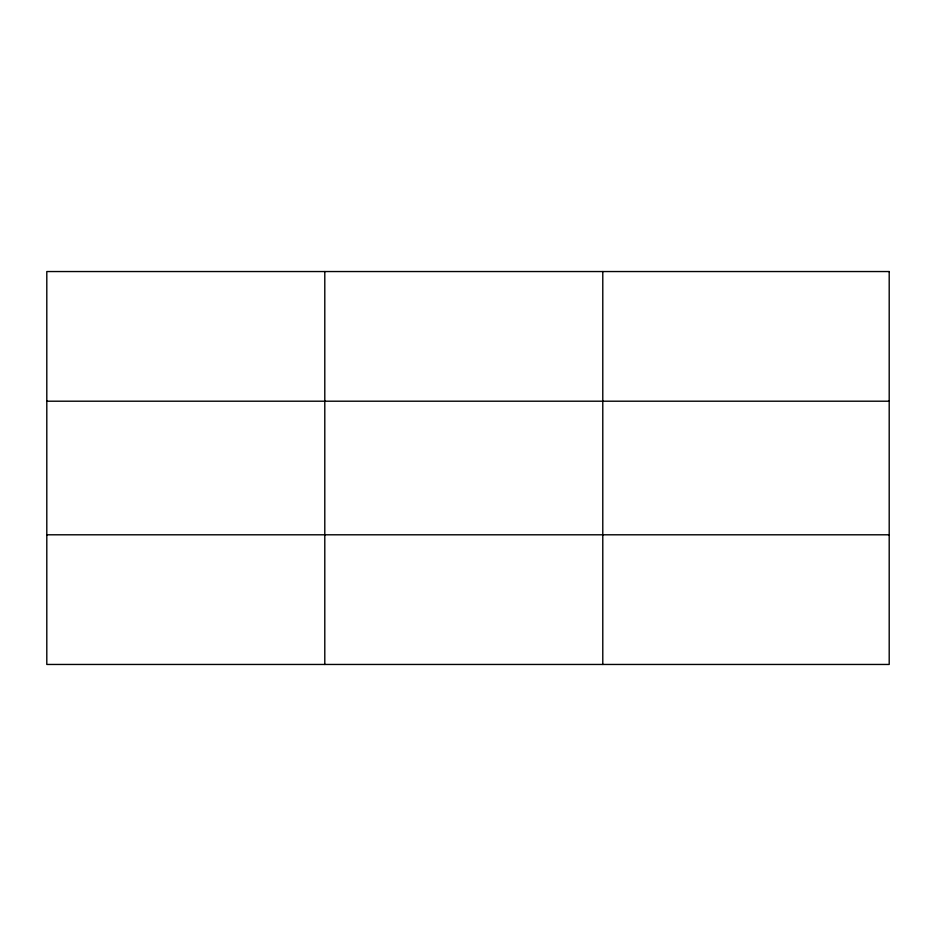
<?xml version="1.0" encoding="UTF-8"?>
<svg xmlns="http://www.w3.org/2000/svg" width="936" height="936" viewBox="0 0 936 936"><rect width="100%" height="100%" fill="white"/><g stroke="black" fill="none" stroke-linecap="round" stroke-linejoin="round"><path stroke-width="1.4" d="M324.792 271.545L324.792 664.455M602.784 271.545L602.784 664.455M46.8 401.205L889.2 401.205M46.8 534.795L889.2 534.795M889.2 271.545L889.2 664.455L46.8 664.455L46.8 271.545L889.2 271.545"/></g></svg>
